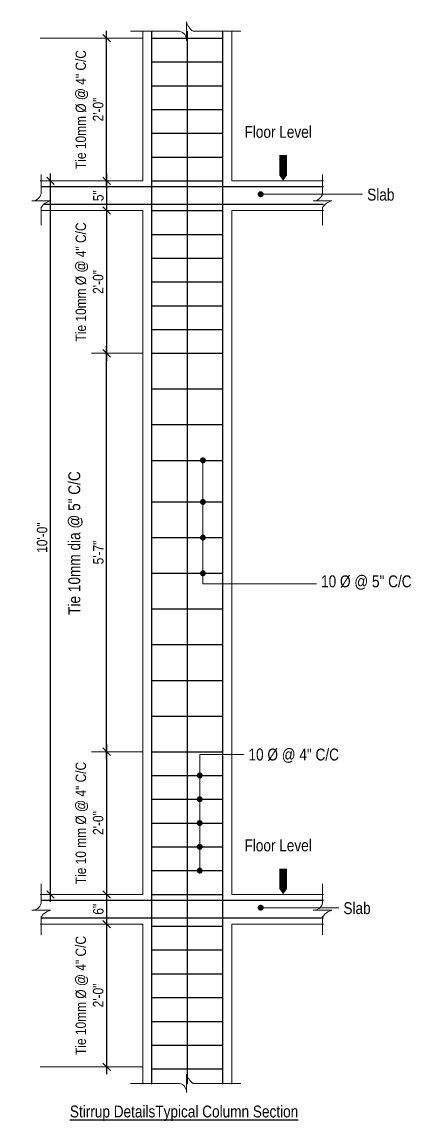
# Model space of a CAD drawing. Header units: inches. Extents: x -4010 to 92088, y -38563 to -1318.
# Drawn here: x 51838.5 to 51904, y -26447.1 to -26262.3 of the extents above; entities that cross this region are included whole.
import ezdxf

# ---------------------------------------------------------------- set-up
doc = ezdxf.new("R2010")
doc.units = ezdxf.units.IN
doc.header["$MEASUREMENT"] = 0
doc.header["$PDMODE"] = 99
for name, color, linetype in [('1-COMON', 23, 'Continuous'), ('COL SCHEDULE', 4, 'Continuous'), ('Rod', 1, 'Continuous')]:
    doc.layers.add(name, color=color, linetype=linetype)
doc.layers.add('Column', color=2, linetype='Continuous', lineweight=50)
doc.layers.add('DIM', color=7, linetype='Continuous', lineweight=15)
doc.styles.add('DIM', font='ARIALN.TTF')
doc.styles.get("Standard").update_dxf_attribs({"font": 'ARIALN.TTF'})
doc.dimstyles.new('_20', dxfattribs={"dimscale": 0.25, "dimtxt": 7, "dimasz": 5, "dimexe": 6, "dimexo": 2, "dimgap": 2, "dimtad": 1, "dimdec": 1, "dimzin": 3, "dimdsep": 46, "dimlunit": 4, "dimtxsty": 'Standard', "dimblk": 'OBLIQUE', "dimcen": 0, "dimdle": 5, "dimclrt": 7, "dimazin": 0, "dimtfac": 0.0375, "dimtdec": 1, "dimtofl": 0, "dimtmove": 0, "dimatfit": 3, "dimldrblk": 'OPEN30', "dimfxl": 6, "dimtvp": 0.8, "dimtolj": 1, "dimtzin": 0, "dimlwe": -1, "dimarcsym": 0})

# ---------------------------------------------------------------- blocks, each defined once
blk = doc.blocks.new('_Oblique')
at = {"color": 0, "linetype": 'ByBlock', "lineweight": -2}
blk.add_line((-0.5, -0.5), (0.5, 0.5), dxfattribs=at)
blk = doc.blocks.new('*D929')
at = {"layer": 'Defpoints', "color": 0}
for p in [(51852.76, -26318.02), (51858.85, -26318.02), (51858.85, -26385.02)]:
    blk.add_point(p, dxfattribs=at)
at = {"layer": 'DIM', "color": 0, "lineweight": -2}
blk.add_line((51852.76, -26386.27), (51852.76, -26316.77), dxfattribs=at)
at = {"layer": 'DIM', "color": 0}
for p, q in [((51858.35, -26318.02), (51851.26, -26318.02)), ((51858.35, -26385.02), (51851.26, -26385.02))]:
    blk.add_line(p, q, dxfattribs=at)
at = {"layer": 'DIM', "color": 0, "lineweight": -2, "xscale": 1.25, "yscale": 1.25, "zscale": 1.25}
for p, rotation in [((51852.76, -26318.02), 90), ((51852.76, -26385.02), 270)]:
    blk.add_blockref('_Oblique', p, dxfattribs=dict(at, rotation=rotation))
at = {"layer": 'DIM', "color": 7, "insert": (51851.37, -26351.52), "char_height": 1.75, "attachment_point": 5, "rotation": 90}
blk.add_mtext('\\A1;5\'-7"', dxfattribs=at)
blk = doc.blocks.new('_Open30')
at = {"color": 0, "linetype": 'ByBlock', "lineweight": -2}
for p, q in [((-1, 0.27), (0, 0)), ((0, 0), (-1, -0.27)), ((0, 0), (-1, 0))]:
    blk.add_line(p, q, dxfattribs=at)
blk = doc.blocks.new('*D930')
at = {"layer": 'Defpoints', "color": 0}
for p in [(51858.85, -26294.02), (51852.76, -26318.02), (51858.85, -26318.02)]:
    blk.add_point(p, dxfattribs=at)
at = {"layer": 'DIM', "color": 0, "lineweight": -2}
blk.add_line((51852.76, -26292.77), (51852.76, -26319.27), dxfattribs=at)
at = {"layer": 'DIM', "color": 0}
for p, q in [((51858.35, -26294.02), (51851.26, -26294.02)), ((51858.35, -26318.02), (51851.26, -26318.02))]:
    blk.add_line(p, q, dxfattribs=at)
at = {"layer": 'DIM', "color": 0, "lineweight": -2, "xscale": 1.25, "yscale": 1.25, "zscale": 1.25}
for p, rotation in [((51852.76, -26294.02), 90), ((51852.76, -26318.02), 270)]:
    blk.add_blockref('_Oblique', p, dxfattribs=dict(at, rotation=rotation))
at = {"layer": 'DIM', "color": 7, "insert": (51849.88, -26306.02), "char_height": 1.75, "attachment_point": 5, "rotation": 90}
blk.add_mtext('\\A1;Tie 10mm %%C @ 4" C/C\\P2\'-0"', dxfattribs=at)
blk = doc.blocks.new('*D931')
at = {"layer": 'Defpoints', "color": 0}
for p in [(51852.76, -26265.02), (51858.85, -26265.02), (51858.85, -26289.02)]:
    blk.add_point(p, dxfattribs=at)
at = {"layer": 'DIM', "color": 0}
for p, q in [((51858.35, -26265.02), (51851.26, -26265.02)), ((51858.35, -26289.02), (51851.26, -26289.02))]:
    blk.add_line(p, q, dxfattribs=at)
at = {"layer": 'DIM', "color": 0, "lineweight": -2}
blk.add_line((51852.76, -26290.27), (51852.76, -26263.77), dxfattribs=at)
at = {"layer": 'DIM', "color": 0, "lineweight": -2, "xscale": 1.25, "yscale": 1.25, "zscale": 1.25}
for p, rotation in [((51852.76, -26265.02), 90), ((51852.76, -26289.02), 270)]:
    blk.add_blockref('_Oblique', p, dxfattribs=dict(at, rotation=rotation))
at = {"layer": 'DIM', "color": 7, "insert": (51849.88, -26277.02), "char_height": 1.75, "attachment_point": 5, "rotation": 90}
blk.add_mtext('\\A1;Tie 10mm %%C @ 4" C/C\\P2\'-0"', dxfattribs=at)
blk = doc.blocks.new('*D932')
at = {"layer": 'Defpoints', "color": 0}
for p in [(51858.85, -26385.02), (51852.76, -26409.02), (51858.85, -26409.02)]:
    blk.add_point(p, dxfattribs=at)
at = {"layer": 'DIM', "color": 0, "lineweight": -2}
blk.add_line((51852.76, -26383.77), (51852.76, -26410.27), dxfattribs=at)
at = {"layer": 'DIM', "color": 0}
for p, q in [((51858.35, -26385.02), (51851.26, -26385.02)), ((51858.35, -26409.02), (51851.26, -26409.02))]:
    blk.add_line(p, q, dxfattribs=at)
at = {"layer": 'DIM', "color": 0, "lineweight": -2, "xscale": 1.25, "yscale": 1.25, "zscale": 1.25}
for p, rotation in [((51852.76, -26385.02), 90), ((51852.76, -26409.02), 270)]:
    blk.add_blockref('_Oblique', p, dxfattribs=dict(at, rotation=rotation))
at = {"layer": 'DIM', "color": 7, "insert": (51849.88, -26397.02), "char_height": 1.75, "attachment_point": 5, "rotation": 90}
blk.add_mtext('\\A1;Tie 10 mm %%C @ 4" C/C\\P2\'-0"', dxfattribs=at)
blk = doc.blocks.new('*D933')
at = {"layer": 'Defpoints', "color": 0}
for p in [(51858.85, -26414.02), (51852.76, -26438.02), (51858.85, -26438.02)]:
    blk.add_point(p, dxfattribs=at)
at = {"layer": 'DIM', "color": 0, "lineweight": -2}
blk.add_line((51852.76, -26412.77), (51852.76, -26439.27), dxfattribs=at)
at = {"layer": 'DIM', "color": 0}
for p, q in [((51858.35, -26414.02), (51851.26, -26414.02)), ((51858.35, -26438.02), (51851.26, -26438.02))]:
    blk.add_line(p, q, dxfattribs=at)
at = {"layer": 'DIM', "color": 0, "lineweight": -2, "xscale": 1.25, "yscale": 1.25, "zscale": 1.25}
for p, rotation in [((51852.76, -26414.02), 90), ((51852.76, -26438.02), 270)]:
    blk.add_blockref('_Oblique', p, dxfattribs=dict(at, rotation=rotation))
at = {"layer": 'DIM', "color": 7, "insert": (51849.88, -26426.02), "char_height": 1.75, "attachment_point": 5, "rotation": 90}
blk.add_mtext('\\A1;Tie 10mm %%C @ 4" C/C\\P2\'-0"', dxfattribs=at)
blk = doc.blocks.new('*D955')
at = {"layer": 'Defpoints', "color": 0}
for p in [(51858.35, -26409.02), (51852.76, -26414.02), (51858.85, -26414.02)]:
    blk.add_point(p, dxfattribs=at)
at = {"layer": 'DIM', "color": 0, "lineweight": -2}
blk.add_line((51852.76, -26407.77), (51852.76, -26415.27), dxfattribs=at)
at = {"layer": 'DIM', "color": 0}
for p, q in [((51857.85, -26409.02), (51851.26, -26409.02)), ((51858.35, -26414.02), (51851.26, -26414.02))]:
    blk.add_line(p, q, dxfattribs=at)
at = {"layer": 'DIM', "color": 0, "lineweight": -2, "xscale": 1.25, "yscale": 1.25, "zscale": 1.25}
for p, rotation in [((51852.76, -26409.02), 90), ((51852.76, -26414.02), 270)]:
    blk.add_blockref('_Oblique', p, dxfattribs=dict(at, rotation=rotation))
at = {"layer": 'DIM', "color": 7, "insert": (51851.37, -26411.52), "char_height": 1.75, "attachment_point": 5, "rotation": 90}
blk.add_mtext('\\A1;6"', dxfattribs=at)
blk = doc.blocks.new('*D934')
at = {"layer": 'Defpoints', "color": 0}
for p in [(51858.35, -26289.02), (51852.76, -26294.02), (51858.85, -26294.02)]:
    blk.add_point(p, dxfattribs=at)
at = {"layer": 'DIM', "color": 0, "lineweight": -2}
blk.add_line((51852.76, -26287.77), (51852.76, -26295.27), dxfattribs=at)
at = {"layer": 'DIM', "color": 0}
for p, q in [((51857.85, -26289.02), (51851.26, -26289.02)), ((51858.35, -26294.02), (51851.26, -26294.02))]:
    blk.add_line(p, q, dxfattribs=at)
at = {"layer": 'DIM', "color": 0, "lineweight": -2, "xscale": 1.25, "yscale": 1.25, "zscale": 1.25}
for p, rotation in [((51852.76, -26289.02), 90), ((51852.76, -26294.02), 270)]:
    blk.add_blockref('_Oblique', p, dxfattribs=dict(at, rotation=rotation))
at = {"layer": 'DIM', "color": 7, "insert": (51851.37, -26291.52), "char_height": 1.75, "attachment_point": 5, "rotation": 90}
blk.add_mtext('\\A1;5"', dxfattribs=at)
blk = doc.blocks.new('*D956')
at = {"layer": 'Defpoints', "color": 0}
for p in [(51843.29, -26289.02), (51858.85, -26289.02), (51858.85, -26409.02)]:
    blk.add_point(p, dxfattribs=at)
at = {"layer": 'DIM', "color": 0, "lineweight": -2}
blk.add_line((51843.29, -26410.27), (51843.29, -26287.77), dxfattribs=at)
at = {"layer": 'DIM', "color": 0}
for p, q in [((51858.35, -26289.02), (51841.79, -26289.02)), ((51858.35, -26409.02), (51841.79, -26409.02))]:
    blk.add_line(p, q, dxfattribs=at)
at = {"layer": 'DIM', "color": 0, "lineweight": -2, "xscale": 1.25, "yscale": 1.25, "zscale": 1.25}
for p, rotation in [((51843.29, -26289.02), 90), ((51843.29, -26409.02), 270)]:
    blk.add_blockref('_Oblique', p, dxfattribs=dict(at, rotation=rotation))
at = {"layer": 'DIM', "color": 7, "insert": (51841.9, -26349.02), "char_height": 1.75, "attachment_point": 5, "rotation": 90}
blk.add_mtext('\\A1;10\'-0"', dxfattribs=at)

msp = doc.modelspace()

# ---------------------------------------------------------------- linework, layer by layer
at = {"layer": '1-COMON'}
for points in [[(51882.481, -26289.02, 0, 3.9, 0), (51882.481, -26286.226, 1.3, 1.3, 0), (51882.481, -26284.675, 1.3, 1.3, 0)], [(51882.481, -26409.02, 0, 3.9, 0), (51882.481, -26406.226, 1.3, 1.3, 0), (51882.481, -26404.675, 1.3, 1.3, 0)]]:
    msp.add_lwpolyline(points, format="xyseb", dxfattribs=at)
at = {"layer": '1-COMON', "const_width": 0.5}
for points in [[(51878.445, -26291.264, 1), (51878.945, -26291.264, 1)], [(51868.719, -26336.02, 1), (51869.219, -26336.02, 1)], [(51868.719, -26343.02, 1), (51869.219, -26343.02, 1)], [(51868.719, -26349.02, 1), (51869.219, -26349.02, 1)], [(51868.719, -26355.02, 1), (51869.219, -26355.02, 1)], [(51868.179, -26389.02, -1), (51868.679, -26389.02, -1)], [(51868.179, -26393.02, -1), (51868.679, -26393.02, -1)], [(51868.179, -26397.02, -1), (51868.679, -26397.02, -1)], [(51868.179, -26401.02, -1), (51868.679, -26401.02, -1)], [(51868.179, -26405.02, -1), (51868.679, -26405.02, -1)], [(51878.445, -26411.264, 1), (51878.945, -26411.264, 1)]]:
    msp.add_lwpolyline(points, format="xyb", close=True, dxfattribs=at)
at = {"layer": 'Column', "lineweight": 13}
for p, q in [((51858.85, -26263.864), (51858.85, -26289.02)), ((51873.85, -26263.864), (51873.85, -26289.02)), ((51858.85, -26289.02), (51841.575, -26289.02)), ((51889.291, -26289.02), (51873.85, -26289.02)), ((51858.85, -26294.02), (51841.732, -26294.02)), ((51858.85, -26334.02), (51858.85, -26294.02)), ((51873.85, -26334.02), (51873.85, -26294.02)), ((51889.291, -26294.02), (51873.85, -26294.02)), ((51858.85, -26409.02), (51858.85, -26334.02)), ((51873.85, -26409.02), (51873.85, -26334.02)), ((51858.85, -26409.02), (51841.575, -26409.02)), ((51889.291, -26409.02), (51873.85, -26409.02)), ((51858.85, -26414.02), (51841.575, -26414.02)), ((51858.85, -26414.02), (51858.85, -26440.945)), ((51873.85, -26414.02), (51873.85, -26440.945)), ((51889.291, -26414.02), (51873.85, -26414.02))]:
    msp.add_line(p, q, dxfattribs=at)
at = {"layer": 'DIM'}
for p, q in [((51858.85, -26265.02), (51841.575, -26265.02)), ((51878.695, -26291.264), (51895.848, -26291.264)), ((51858.85, -26318.02), (51850.212, -26318.02)), ((51858.85, -26385.02), (51850.212, -26385.02)), ((51878.695, -26411.264), (51891.843, -26411.264)), ((51858.85, -26438.02), (51841.575, -26438.02))]:
    msp.add_line(p, q, dxfattribs=at)
for points in [[(51875.339, -26263.864), (51867.325, -26263.864, -0.1850239), (51866.216, -26262.296), (51866.216, -26265.42, 0.3616375), (51865.036, -26263.864), (51856.783, -26263.864)], [(51841.732, -26296.494), (51841.732, -26293.48, -0.1850239), (51843.3, -26292.371), (51840.176, -26292.371, 0.3616375), (51841.732, -26291.19), (51841.732, -26287.937)], [(51889.104, -26296.494), (51889.104, -26293.48, -0.1850239), (51890.672, -26292.371), (51887.548, -26292.371, 0.3616375), (51889.104, -26291.19), (51889.104, -26287.937)], [(51841.732, -26415.818), (51841.732, -26412.805, -0.1850239), (51843.3, -26411.696), (51840.176, -26411.696, 0.3616375), (51841.732, -26410.515), (51841.732, -26407.262)], [(51889.104, -26415.818), (51889.104, -26412.805, -0.1850239), (51890.672, -26411.696), (51887.548, -26411.696, 0.3616375), (51889.104, -26410.515), (51889.104, -26407.262)], [(51875.339, -26440.8), (51867.325, -26440.8, -0.1850239), (51866.216, -26439.232), (51866.216, -26442.356, 0.3616375), (51865.036, -26440.8), (51856.783, -26440.8)]]:
    msp.add_lwpolyline(points, format="xyb", dxfattribs=at)
for points in [[(51868.969, -26336.02), (51868.969, -26356.768), (51888.083, -26356.768)], [(51868.429, -26405.02), (51868.429, -26385.518), (51875.858, -26385.518)]]:
    msp.add_lwpolyline(points, dxfattribs=at)
at = {"layer": 'Rod'}
for p, q in [((51860.35, -26334.02), (51860.35, -26263.864)), ((51860.35, -26265.02), (51872.35, -26265.02)), ((51866.35, -26334.02), (51866.35, -26263.864)), ((51872.35, -26334.02), (51872.35, -26263.864)), ((51860.35, -26269.02), (51872.35, -26269.02)), ((51860.35, -26273.02), (51872.35, -26273.02)), ((51860.35, -26277.02), (51872.35, -26277.02)), ((51860.35, -26281.02), (51872.35, -26281.02)), ((51860.35, -26285.02), (51872.35, -26285.02)), ((51860.35, -26289.02), (51872.35, -26289.02)), ((51889.291, -26290.02), (51841.732, -26290.02)), ((51889.291, -26293.02), (51842.121, -26293.02)), ((51860.35, -26294.02), (51872.35, -26294.02)), ((51860.35, -26298.02), (51872.35, -26298.02)), ((51860.35, -26302.02), (51872.35, -26302.02)), ((51860.35, -26306.02), (51872.35, -26306.02)), ((51860.35, -26310.02), (51872.35, -26310.02)), ((51860.35, -26314.02), (51872.35, -26314.02)), ((51860.35, -26318.02), (51872.35, -26318.02)), ((51860.35, -26324.02), (51872.35, -26324.02)), ((51860.35, -26330.02), (51872.35, -26330.02)), ((51860.35, -26440.945), (51860.35, -26334.02)), ((51866.35, -26440.945), (51866.35, -26334.02)), ((51872.35, -26440.945), (51872.35, -26334.02)), ((51860.35, -26336.02), (51872.35, -26336.02)), ((51860.35, -26343.02), (51872.35, -26343.02)), ((51860.35, -26349.02), (51872.35, -26349.02)), ((51860.35, -26355.02), (51872.35, -26355.02)), ((51860.35, -26361.02), (51872.35, -26361.02)), ((51860.35, -26367.02), (51872.35, -26367.02)), ((51860.35, -26373.02), (51872.35, -26373.02)), ((51860.35, -26379.02), (51872.35, -26379.02)), ((51860.35, -26385.02), (51872.35, -26385.02)), ((51860.35, -26389.02), (51872.35, -26389.02)), ((51860.35, -26393.02), (51872.35, -26393.02)), ((51860.35, -26397.02), (51872.35, -26397.02)), ((51860.35, -26401.02), (51872.35, -26401.02)), ((51860.35, -26405.02), (51872.35, -26405.02)), ((51860.35, -26409.02), (51872.35, -26409.02)), ((51889.291, -26410.02), (51841.732, -26410.02)), ((51889.291, -26413.02), (51841.732, -26413.02)), ((51860.35, -26414.372), (51872.35, -26414.372)), ((51860.35, -26418.372), (51872.35, -26418.372)), ((51860.35, -26422.372), (51872.35, -26422.372)), ((51860.35, -26426.372), (51872.35, -26426.372)), ((51860.35, -26430.372), (51872.35, -26430.372)), ((51860.35, -26434.372), (51872.35, -26434.372)), ((51860.35, -26438.372), (51872.35, -26438.372))]:
    msp.add_line(p, q, dxfattribs=at)
at = {"layer": 'Rod', "lineweight": 25}
for p, q in [((51872.35, -26293.02), (51860.35, -26293.02)), ((51872.35, -26413.02), (51860.35, -26413.02))]:
    msp.add_line(p, q, dxfattribs=at)

# ---------------------------------------------------------------- texts
at = {"layer": 'COL SCHEDULE', "color": 22, "style": 'DIM'}
for s, p in [('Floor Level', (51875.97, -26281.78)), ('Slab', (51896.63, -26292.334)), ('10 %%C @ 5" C/C', (51888.865, -26357.369)), ('10 %%C @ 4" C/C', (51876.64, -26386.497)), ('Floor Level', (51875.97, -26401.78)), ('Slab', (51892.625, -26412.334))]:
    msp.add_text(s, height=2, dxfattribs=at).set_placement(p)
at = {"layer": 'COL SCHEDULE', "color": 22, "insert": (51846.569, -26447.135), "char_height": 2, "attachment_point": 7, "style": 'DIM'}
msp.add_mtext('{\\LStirrup DetailsTypical Column Section}', dxfattribs=at)
at = {"layer": 'DIM', "insert": (51846.308, -26362.008), "char_height": 4, "width": 52.67679, "attachment_point": 1, "rotation": 90}
msp.add_mtext('{\\H0.5x;\\C7;Tie 10mm dia @ 5" C/C}', dxfattribs=at)

# ---------------------------------------------------------------- dimensions: what is measured, and where the dimension line sits
at = {"layer": 'DIM'}
for base, p1, p2, text, picture, middle in [((51852.761, -26265.02), (51858.85, -26289.02), (51858.85, -26265.02), 'Tie 10mm %%C @ 4" C/C\\P<>', '*D931', (51852.761, -26277.02)), ((51852.761, -26318.02), (51858.85, -26294.02), (51858.85, -26318.02), 'Tie 10mm %%C @ 4" C/C\\P<>', '*D930', (51852.761, -26306.02)), ((51852.761, -26409.02), (51858.85, -26385.02), (51858.85, -26409.02), 'Tie 10 mm %%C @ 4" C/C\\P<>', '*D932', (51852.761, -26397.02)), ((51852.761, -26438.02), (51858.85, -26414.02), (51858.85, -26438.02), 'Tie 10mm %%C @ 4" C/C\\P<>', '*D933', (51852.761, -26426.02))]:
    dim = msp.add_linear_dim(base=base, p1=p1, p2=p2, angle=90, text=text, dimstyle='_20', dxfattribs=at)
    dim.commit()
    dim.dimension.update_dxf_attribs({"geometry": picture, "text_midpoint": middle, "dimtype": 160})
dim = msp.add_linear_dim(base=(51843.29, -26289.02), p1=(51858.85, -26409.02), p2=(51858.85, -26289.02), angle=90, dimstyle='_20', dxfattribs=at)
dim.commit()
dim.dimension.update_dxf_attribs({"geometry": '*D956', "text_midpoint": (51841.896, -26349.02)})
for base, p1, p2, text, picture, middle in [((51852.761, -26294.02), (51858.35, -26289.02), (51858.85, -26294.02), '5"', '*D934', (51851.371, -26291.52)), ((51852.761, -26318.02), (51858.85, -26385.02), (51858.85, -26318.02), '5\'-7"', '*D929', (51851.371, -26351.52)), ((51852.761, -26414.02), (51858.35, -26409.02), (51858.85, -26414.02), '6"', '*D955', (51851.367, -26411.52))]:
    dim = msp.add_linear_dim(base=base, p1=p1, p2=p2, angle=90, text=text, dimstyle='_20', dxfattribs=at)
    dim.commit()
    dim.dimension.update_dxf_attribs({"geometry": picture, "text_midpoint": middle})

doc.saveas('drawing.dxf')
